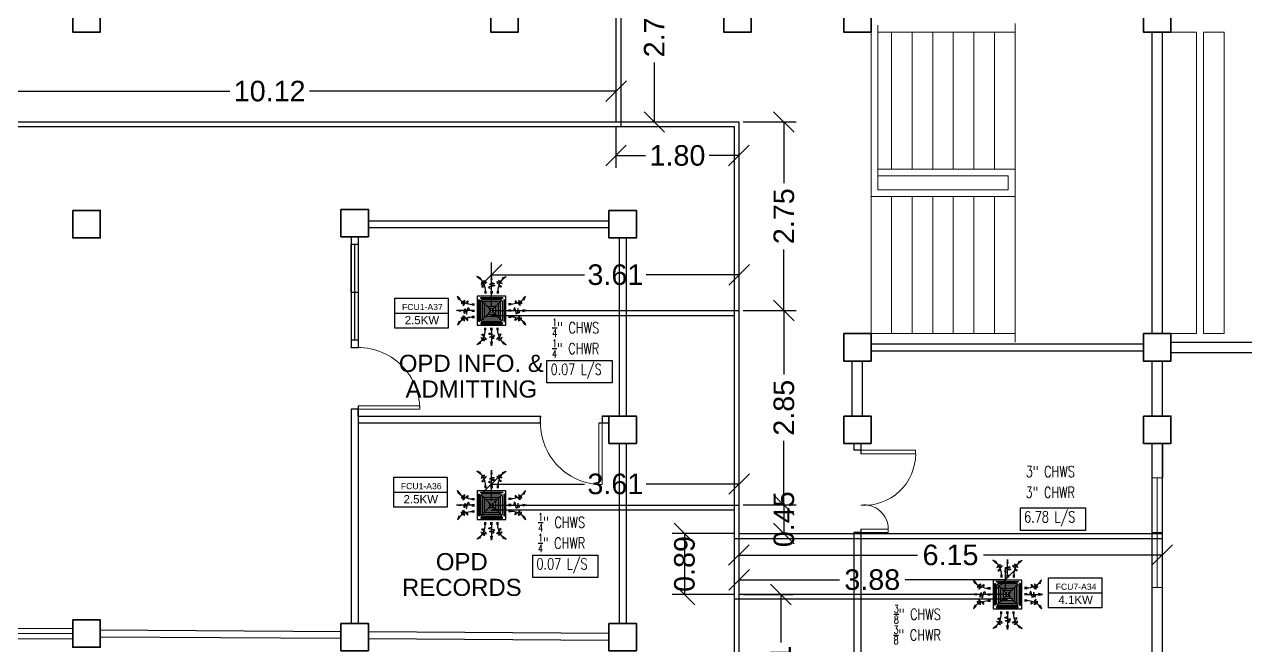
# Model space of a CAD drawing. Header units: millimetres. Extents: x 5 to 598, y 3 to 339.
# Drawn here: x 166.78 to 184.6, y 183.11 to 192.17 of the extents above; entities that cross this region are included whole.
import ezdxf

# ---------------------------------------------------------------- set-up
doc = ezdxf.new("R2010")
doc.units = ezdxf.units.MM
doc.header["$MEASUREMENT"] = 0
for name, color, linetype in [('AIR', 7, 'Continuous'), ('fcu line', 7, 'Continuous'), ('fcu return', 7, 'Continuous'), ('label', 7, 'Continuous'), ('Legends', 7, 'Continuous'), ('pipe dimension', 7, 'Continuous'), ('pipe label', 7, 'Continuous')]:
    doc.layers.add(name, color=color, linetype=linetype)
doc.styles.add('Arch-Dim', font='simplex.shx', dxfattribs={"width": 0.75})
doc.styles.get("Standard").update_dxf_attribs({"font": 'arial.ttf'})
doc.styles.add('SWISSLT175', font='swissl.ttf', dxfattribs={"height": 0.175})
doc.dimstyles.new('Copy of dimension', dxfattribs={"dimtxt": 0.3, "dimasz": 0.3, "dimexe": 0.18, "dimexo": 0.0625, "dimgap": 0.09, "dimtad": 0, "dimzin": 0, "dimdsep": 46, "dimtxsty": 'Standard', "dimblk": 'OBLIQUE', "dimcen": 0.09, "dimclrd": 256, "dimclre": 256, "dimclrt": 256, "dimadec": 0, "dimazin": 0, "dimtfac": 1, "dimtofl": 0, "dimtmove": 0, "dimatfit": 3, "dimldrblk": 'OBLIQUE', "dimfxl": 1, "dimtolj": 1, "dimtzin": 0, "dimarcsym": 0})

# ---------------------------------------------------------------- blocks, each defined once
blk = doc.blocks.new('FCU-13000P (CASSETTE SPLIT)')
at = {"layer": 'AIR', "ltscale": 3}
for p, q in [((0, 0.523), (0, 1)), ((-0.193, 0.558), (-0.193, 0.487)), ((-0.162, 0.558), (-0.162, 0.487)), ((-0.016, 0.558), (-0.016, 0.487)), ((0.016, 0.558), (0.016, 0.487)), ((0.162, 0.558), (0.162, 0.487)), ((0.193, 0.558), (0.193, 0.487)), ((-0.523, 0), (-1, 0)), ((-0.558, 0.193), (-0.487, 0.193)), ((-0.558, 0.162), (-0.487, 0.162)), ((-0.558, 0.016), (-0.487, 0.016)), ((0.558, 0.193), (0.487, 0.193)), ((0.558, 0.162), (0.487, 0.162)), ((0.558, 0.016), (0.487, 0.016)), ((0.523, 0), (1, 0)), ((-0.558, -0.016), (-0.487, -0.016)), ((-0.558, -0.162), (-0.487, -0.162)), ((-0.558, -0.193), (-0.487, -0.193)), ((0.558, -0.016), (0.487, -0.016)), ((0.558, -0.162), (0.487, -0.162)), ((0.558, -0.193), (0.487, -0.193)), ((-0.193, -0.558), (-0.193, -0.487)), ((-0.162, -0.558), (-0.162, -0.487)), ((-0.016, -0.558), (-0.016, -0.487)), ((0, -0.523), (0, -1)), ((0.016, -0.558), (0.016, -0.487)), ((0.162, -0.558), (0.162, -0.487)), ((0.193, -0.558), (0.193, -0.487))]:
    blk.add_line(p, q, dxfattribs=at)
at = {"layer": 'AIR'}
for p, q in [((0.295, -0.295), (-0.295, 0.295)), ((0.295, 0.295), (-0.295, -0.295))]:
    blk.add_line(p, q, dxfattribs=at)
at = {"layer": 'AIR', "ltscale": 3}
for points in [[(-0.335, 0.895), (-0.311, 0.932), (-0.416, 0.973)], [(-0.022, 0.89), (0.022, 0.89), (0, 1)], [(0.335, 0.895), (0.311, 0.932), (0.416, 0.973)], [(-0.895, 0.335), (-0.932, 0.311), (-0.973, 0.416)], [(0.895, 0.335), (0.932, 0.311), (0.973, 0.416)], [(-0.89, 0.022), (-0.89, -0.022), (-1, 0)], [(0.89, 0.022), (0.89, -0.022), (1, 0)], [(-0.895, -0.335), (-0.932, -0.311), (-0.973, -0.416)], [(0.895, -0.335), (0.932, -0.311), (0.973, -0.416)], [(-0.335, -0.895), (-0.311, -0.932), (-0.416, -0.973)], [(-0.022, -0.89), (0.022, -0.89), (0, -1)], [(0.335, -0.895), (0.311, -0.932), (0.416, -0.973)]]:
    blk.add_lwpolyline(points, close=True, dxfattribs=at)
at = {"layer": 'AIR'}
for points in [[(-0.323, 0.914, -0.171809), (-0.178, 0.558), (-0.178, 0.522)], [(0.323, 0.914, 0.171809), (0.178, 0.558), (0.178, 0.522)], [(-0.914, 0.323, 0.171809), (-0.558, 0.178), (-0.522, 0.178)], [(0.914, 0.323, -0.171809), (0.558, 0.178), (0.522, 0.178)], [(-0.914, -0.323, -0.171809), (-0.558, -0.178), (-0.522, -0.178)], [(0.914, -0.323, 0.171809), (0.558, -0.178), (0.522, -0.178)], [(-0.323, -0.914, 0.171809), (-0.178, -0.558), (-0.178, -0.522)], [(0.323, -0.914, -0.171809), (0.178, -0.558), (0.178, -0.522)]]:
    blk.add_lwpolyline(points, format="xyb", dxfattribs=at)
for points in [[(-0.41, -0.41), (0.41, -0.41), (0.41, 0.41), (-0.41, 0.41)], [(-0.31, 0.372), (0.31, 0.372), (0.31, 0.348), (-0.31, 0.348)], [(-0.373, 0.31), (-0.348, 0.31), (-0.348, -0.31), (-0.373, -0.31)], [(-0.26, -0.26), (0.26, -0.26), (0.26, 0.26), (-0.26, 0.26)], [(-0.21, -0.21), (0.21, -0.21), (0.21, 0.21), (-0.21, 0.21)], [(-0.16, -0.16), (0.16, -0.16), (0.16, 0.16), (-0.16, 0.16)], [(-0.11, -0.11), (0.11, -0.11), (0.11, 0.11), (-0.11, 0.11)], [(-0.06, -0.06), (0.06, -0.06), (0.06, 0.06), (-0.06, 0.06)], [(0.372, 0.31), (0.348, 0.31), (0.348, -0.31), (0.372, -0.31)], [(-0.31, -0.373), (0.31, -0.373), (0.31, -0.348), (-0.31, -0.348)]]:
    blk.add_lwpolyline(points, close=True, dxfattribs=at)
blk.add_lwpolyline([(-0.26, -0.31), (0.26, -0.31, 0.414214), (0.31, -0.26), (0.31, 0.26, 0.414214), (0.26, 0.31), (-0.26, 0.31, 0.414214), (-0.31, 0.26), (-0.31, -0.26, 0.414214)], format="xyb", close=True, dxfattribs=at)
at = {"layer": 'AIR', "ltscale": 3}
for points in [[(-0.268, 0.84), (-0.231, 0.852), (-0.134, 0.882), (-0.422, 0.704), (0.005, 0.903), (-0.358, 0.645), (-0.239, 0.678), (-0.199, 0.69)], [(0.268, 0.84), (0.231, 0.852), (0.134, 0.882), (0.422, 0.704), (-0.005, 0.903), (0.358, 0.645), (0.239, 0.678), (0.199, 0.69)], [(-0.84, 0.268), (-0.852, 0.231), (-0.882, 0.134), (-0.704, 0.422), (-0.903, -0.005), (-0.645, 0.358), (-0.678, 0.239), (-0.69, 0.199)], [(0.84, 0.268), (0.852, 0.231), (0.882, 0.134), (0.704, 0.422), (0.903, -0.005), (0.645, 0.358), (0.678, 0.239), (0.69, 0.199)], [(-0.84, -0.268), (-0.852, -0.231), (-0.882, -0.134), (-0.704, -0.422), (-0.903, 0.005), (-0.645, -0.358), (-0.678, -0.239), (-0.69, -0.199)], [(0.84, -0.268), (0.852, -0.231), (0.882, -0.134), (0.704, -0.422), (0.903, 0.005), (0.645, -0.358), (0.678, -0.239), (0.69, -0.199)], [(-0.268, -0.84), (-0.231, -0.852), (-0.134, -0.882), (-0.422, -0.704), (0.005, -0.903), (-0.358, -0.645), (-0.239, -0.678), (-0.199, -0.69)], [(0.268, -0.84), (0.231, -0.852), (0.134, -0.882), (0.422, -0.704), (-0.005, -0.903), (0.358, -0.645), (0.239, -0.678), (0.199, -0.69)]]:
    blk.add_open_spline(points, degree=3, knots=[0.0032834, 0.0032834, 0.0032834, 0.0032834, 0.0712567, 0.1924075, 0.3347111, 0.5062145, 0.5813292, 0.5813292, 0.5813292, 0.5813292], dxfattribs=at)
for points in [[(0, 0.8), (0.077, 0.776), (-0.058, 0.755), (0.098, 0.718), (-0.087, 0.663), (0, 0.631)], [(-0.8, 0), (-0.776, -0.077), (-0.755, 0.058), (-0.718, -0.098), (-0.663, 0.087), (-0.631, 0)], [(0.8, 0), (0.776, -0.077), (0.755, 0.058), (0.718, -0.098), (0.663, 0.087), (0.631, 0)], [(0, -0.8), (0.077, -0.776), (-0.058, -0.755), (0.098, -0.718), (-0.087, -0.663), (0, -0.631)]]:
    blk.add_spline(points, degree=3, dxfattribs=at)
for points in [[(-0.416, 0.973), (-0.335, 0.895), (-0.311, 0.932)], [(0, 1), (-0.022, 0.89), (0.022, 0.89)], [(0.416, 0.973), (0.335, 0.895), (0.311, 0.932)], [(-0.973, 0.416), (-0.895, 0.335), (-0.932, 0.311)], [(0.973, 0.416), (0.895, 0.335), (0.932, 0.311)], [(-1, 0), (-0.89, 0.022), (-0.89, -0.022)], [(1, 0), (0.89, 0.022), (0.89, -0.022)], [(-0.973, -0.416), (-0.895, -0.335), (-0.932, -0.311)], [(0.973, -0.416), (0.895, -0.335), (0.932, -0.311)], [(-0.416, -0.973), (-0.335, -0.895), (-0.311, -0.932)], [(0, -1), (-0.022, -0.89), (0.022, -0.89)], [(0.416, -0.973), (0.335, -0.895), (0.311, -0.932)]]:
    blk.add_solid(points, dxfattribs=at)
blk = doc.blocks.new('_Oblique')
at = {"color": 0, "linetype": 'ByBlock', "lineweight": -2}
blk.add_line((-0.5, -0.5), (0.5, 0.5), dxfattribs=at)
blk = doc.blocks.new('*D9')
at = {"layer": 'Defpoints', "color": 0, "linetype": 'Continuous', "transparency": 16777216}
for p in [(177.208, 190.748), (177.208, 187.998), (177.865, 187.998)]:
    blk.add_point(p, dxfattribs=at)
at = {"layer": 'pipe dimension', "lineweight": -2, "transparency": 16777216}
for p, q in [((177.271, 190.748), (178.045, 190.748)), ((177.865, 190.748), (177.865, 189.856)), ((177.865, 187.998), (177.865, 188.889)), ((177.271, 187.998), (178.045, 187.998))]:
    blk.add_line(p, q, dxfattribs=at)
at = {"layer": 'pipe dimension', "linetype": 'Continuous', "lineweight": -2, "transparency": 16777216, "xscale": 0.3, "yscale": 0.3, "zscale": 0.3}
for p, rotation in [((177.865, 190.748), 90), ((177.865, 187.998), 270)]:
    blk.add_blockref('_Oblique', p, dxfattribs=dict(at, rotation=rotation))
at = {"layer": 'pipe dimension', "linetype": 'Continuous', "lineweight": 25, "transparency": 16777216, "insert": (177.865, 189.373), "char_height": 0.3, "attachment_point": 5, "rotation": 90}
blk.add_mtext('\\A1;2.75', dxfattribs=at)
blk = doc.blocks.new('*D22')
at = {"layer": 'Defpoints', "color": 0, "linetype": 'Continuous', "transparency": 16777216}
for p in [(175.414, 193.451), (175.414, 190.748), (175.974, 190.748)]:
    blk.add_point(p, dxfattribs=at)
at = {"layer": 'pipe dimension', "lineweight": -2, "transparency": 16777216}
for p, q in [((175.476, 193.451), (176.154, 193.451)), ((175.974, 193.451), (175.974, 192.581)), ((175.974, 190.748), (175.974, 191.617)), ((175.476, 190.748), (176.154, 190.748))]:
    blk.add_line(p, q, dxfattribs=at)
at = {"layer": 'pipe dimension', "linetype": 'Continuous', "lineweight": -2, "transparency": 16777216, "xscale": 0.3, "yscale": 0.3, "zscale": 0.3}
for p, rotation in [((175.974, 193.451), 90), ((175.974, 190.748), 270)]:
    blk.add_blockref('_Oblique', p, dxfattribs=dict(at, rotation=rotation))
at = {"layer": 'pipe dimension', "linetype": 'Continuous', "lineweight": 25, "transparency": 16777216, "insert": (175.974, 192.099), "char_height": 0.3, "attachment_point": 5, "rotation": 90}
blk.add_mtext('\\A1;2.70', dxfattribs=at)
blk = doc.blocks.new('*D23')
at = {"layer": 'Defpoints', "color": 0, "linetype": 'Continuous', "transparency": 16777216}
for p in [(175.414, 190.748), (177.208, 190.748), (177.208, 190.258)]:
    blk.add_point(p, dxfattribs=at)
at = {"layer": 'pipe dimension', "lineweight": -2, "transparency": 16777216}
for p, q in [((175.414, 190.685), (175.414, 190.078)), ((177.208, 190.685), (177.208, 190.078)), ((175.414, 190.258), (175.846, 190.258)), ((177.208, 190.258), (176.776, 190.258))]:
    blk.add_line(p, q, dxfattribs=at)
at = {"layer": 'pipe dimension', "linetype": 'Continuous', "lineweight": -2, "transparency": 16777216, "xscale": 0.3, "yscale": 0.3, "zscale": 0.3, "rotation": 180}
blk.add_blockref('_Oblique', (175.414, 190.258), dxfattribs=at)
at = {"layer": 'pipe dimension', "linetype": 'Continuous', "lineweight": -2, "transparency": 16777216, "xscale": 0.3, "yscale": 0.3, "zscale": 0.3}
blk.add_blockref('_Oblique', (177.208, 190.258), dxfattribs=at)
at = {"layer": 'pipe dimension', "linetype": 'Continuous', "lineweight": 25, "transparency": 16777216, "insert": (176.311, 190.258), "char_height": 0.3, "attachment_point": 5}
blk.add_mtext('\\A1;1.80', dxfattribs=at)
blk = doc.blocks.new('*D24')
at = {"layer": 'Defpoints', "color": 0, "linetype": 'Continuous', "transparency": 16777216}
for p in [(177.208, 187.998), (177.208, 185.159), (177.865, 185.159)]:
    blk.add_point(p, dxfattribs=at)
at = {"layer": 'pipe dimension', "lineweight": -2, "transparency": 16777216}
for p, q in [((177.271, 187.998), (178.045, 187.998)), ((177.865, 187.998), (177.865, 187.062)), ((177.865, 185.159), (177.865, 186.095)), ((177.271, 185.159), (178.045, 185.159))]:
    blk.add_line(p, q, dxfattribs=at)
at = {"layer": 'pipe dimension', "linetype": 'Continuous', "lineweight": -2, "transparency": 16777216, "xscale": 0.3, "yscale": 0.3, "zscale": 0.3}
for p, rotation in [((177.865, 187.998), 90), ((177.865, 185.159), 270)]:
    blk.add_blockref('_Oblique', p, dxfattribs=dict(at, rotation=rotation))
at = {"layer": 'pipe dimension', "linetype": 'Continuous', "lineweight": 25, "transparency": 16777216, "insert": (177.865, 186.578), "char_height": 0.3, "attachment_point": 5, "rotation": 90}
blk.add_mtext('\\A1;2.85', dxfattribs=at)
blk = doc.blocks.new('*D25')
at = {"layer": 'Defpoints', "color": 0, "linetype": 'Continuous', "transparency": 16777216}
for p in [(177.208, 185.159), (177.208, 184.744), (177.865, 184.744)]:
    blk.add_point(p, dxfattribs=at)
at = {"layer": 'pipe dimension', "lineweight": -2, "transparency": 16777216}
for p, q in [((177.271, 185.159), (178.045, 185.159)), ((177.865, 185.159), (177.865, 184.744)), ((177.271, 184.744), (178.045, 184.744))]:
    blk.add_line(p, q, dxfattribs=at)
at = {"layer": 'pipe dimension', "linetype": 'Continuous', "lineweight": -2, "transparency": 16777216, "xscale": 0.3, "yscale": 0.3, "zscale": 0.3}
for p, rotation in [((177.865, 185.159), 90), ((177.865, 184.744), 270)]:
    blk.add_blockref('_Oblique', p, dxfattribs=dict(at, rotation=rotation))
at = {"layer": 'pipe dimension', "linetype": 'Continuous', "lineweight": 25, "transparency": 16777216, "insert": (177.865, 184.951), "char_height": 0.3, "attachment_point": 5, "rotation": 90}
blk.add_mtext('\\A1;0.45', dxfattribs=at)
blk = doc.blocks.new('*D26')
at = {"layer": 'Defpoints', "color": 0, "linetype": 'Continuous', "transparency": 16777216}
for p in [(177.208, 184.744), (183.383, 184.744), (183.383, 184.429)]:
    blk.add_point(p, dxfattribs=at)
at = {"layer": 'pipe dimension', "lineweight": -2, "transparency": 16777216}
for p, q in [((177.208, 184.681), (177.208, 184.249)), ((183.383, 184.681), (183.383, 184.249)), ((177.208, 184.429), (179.814, 184.429)), ((183.383, 184.429), (180.777, 184.429))]:
    blk.add_line(p, q, dxfattribs=at)
at = {"layer": 'pipe dimension', "linetype": 'Continuous', "lineweight": -2, "transparency": 16777216, "xscale": 0.3, "yscale": 0.3, "zscale": 0.3, "rotation": 180}
blk.add_blockref('_Oblique', (177.208, 184.429), dxfattribs=at)
at = {"layer": 'pipe dimension', "linetype": 'Continuous', "lineweight": -2, "transparency": 16777216, "xscale": 0.3, "yscale": 0.3, "zscale": 0.3}
blk.add_blockref('_Oblique', (183.383, 184.429), dxfattribs=at)
at = {"layer": 'pipe dimension', "linetype": 'Continuous', "lineweight": 25, "transparency": 16777216, "insert": (180.296, 184.429), "char_height": 0.3, "attachment_point": 5}
blk.add_mtext('\\A1;6.15', dxfattribs=at)
blk = doc.blocks.new('*D177')
at = {"layer": 'Defpoints', "color": 0, "transparency": 16777216}
for p in [(177.212, 184.742), (176.414, 183.854), (177.212, 183.854)]:
    blk.add_point(p, dxfattribs=at)
at = {"layer": 'Legends', "lineweight": -2, "transparency": 16777216}
for p, q in [((177.15, 184.742), (176.234, 184.742)), ((176.414, 184.742), (176.414, 183.854)), ((177.15, 183.854), (176.234, 183.854))]:
    blk.add_line(p, q, dxfattribs=at)
at = {"layer": 'Legends', "lineweight": -2, "transparency": 16777216, "xscale": 0.3, "yscale": 0.3, "zscale": 0.3}
for p, rotation in [((176.414, 184.742), 90), ((176.414, 183.854), 270)]:
    blk.add_blockref('_Oblique', p, dxfattribs=dict(at, rotation=rotation))
at = {"layer": 'Legends', "transparency": 16777216, "insert": (176.414, 184.298), "char_height": 0.3, "attachment_point": 5, "rotation": 90}
blk.add_mtext('\\A1;0.89', dxfattribs=at)
blk = doc.blocks.new('*D178')
at = {"layer": 'Defpoints', "color": 0, "transparency": 16777216}
for p in [(181.096, 184.068), (177.212, 183.854), (181.096, 183.854)]:
    blk.add_point(p, dxfattribs=at)
at = {"layer": 'Legends', "lineweight": -2, "transparency": 16777216}
for p, q in [((177.212, 183.917), (177.212, 184.248)), ((181.096, 183.917), (181.096, 184.248)), ((177.212, 184.068), (178.675, 184.068)), ((181.096, 184.068), (179.634, 184.068))]:
    blk.add_line(p, q, dxfattribs=at)
at = {"layer": 'Legends', "lineweight": -2, "transparency": 16777216, "xscale": 0.3, "yscale": 0.3, "zscale": 0.3, "rotation": 180}
blk.add_blockref('_Oblique', (177.212, 184.068), dxfattribs=at)
at = {"layer": 'Legends', "lineweight": -2, "transparency": 16777216, "xscale": 0.3, "yscale": 0.3, "zscale": 0.3}
blk.add_blockref('_Oblique', (181.096, 184.068), dxfattribs=at)
at = {"layer": 'Legends', "transparency": 16777216, "insert": (179.154, 184.068), "char_height": 0.3, "attachment_point": 5}
blk.add_mtext('\\A1;3.88', dxfattribs=at)
blk = doc.blocks.new('*D179')
at = {"layer": 'Defpoints', "color": 0, "transparency": 16777216}
for p in [(177.212, 183.854), (177.212, 181.545), (177.82, 181.545)]:
    blk.add_point(p, dxfattribs=at)
at = {"layer": 'Legends', "lineweight": -2, "transparency": 16777216}
for p, q in [((177.275, 183.854), (178, 183.854)), ((177.82, 183.854), (177.82, 183.153)), ((177.82, 181.545), (177.82, 182.247)), ((177.275, 181.545), (178, 181.545))]:
    blk.add_line(p, q, dxfattribs=at)
at = {"layer": 'Legends', "lineweight": -2, "transparency": 16777216, "xscale": 0.3, "yscale": 0.3, "zscale": 0.3}
for p, rotation in [((177.82, 183.854), 90), ((177.82, 181.545), 270)]:
    blk.add_blockref('_Oblique', p, dxfattribs=dict(at, rotation=rotation))
at = {"layer": 'Legends', "transparency": 16777216, "insert": (177.82, 182.7), "char_height": 0.3, "attachment_point": 5, "rotation": 90}
blk.add_mtext('\\A1;2.31', dxfattribs=at)
blk = doc.blocks.new('*D181')
at = {"layer": 'Defpoints', "color": 0, "transparency": 16777216}
for p in [(177.212, 185.465), (173.598, 185.157), (177.212, 185.157)]:
    blk.add_point(p, dxfattribs=at)
at = {"layer": 'Legends', "lineweight": -2, "transparency": 16777216}
for p, q in [((173.598, 185.219), (173.598, 185.645)), ((177.212, 185.219), (177.212, 185.645)), ((173.598, 185.465), (174.955, 185.465)), ((177.212, 185.465), (175.856, 185.465))]:
    blk.add_line(p, q, dxfattribs=at)
at = {"layer": 'Legends', "lineweight": -2, "transparency": 16777216, "xscale": 0.3, "yscale": 0.3, "zscale": 0.3, "rotation": 180}
blk.add_blockref('_Oblique', (173.598, 185.465), dxfattribs=at)
at = {"layer": 'Legends', "lineweight": -2, "transparency": 16777216, "xscale": 0.3, "yscale": 0.3, "zscale": 0.3}
blk.add_blockref('_Oblique', (177.212, 185.465), dxfattribs=at)
at = {"layer": 'Legends', "transparency": 16777216, "insert": (175.405, 185.465), "char_height": 0.3, "attachment_point": 5}
blk.add_mtext('\\A1;3.61', dxfattribs=at)
blk = doc.blocks.new('*D182')
at = {"layer": 'Defpoints', "color": 0, "transparency": 16777216}
for p in [(173.598, 188.518), (173.598, 187.995), (177.212, 187.995)]:
    blk.add_point(p, dxfattribs=at)
at = {"layer": 'Legends', "lineweight": -2, "transparency": 16777216}
for p, q in [((173.598, 188.058), (173.598, 188.698)), ((177.212, 188.058), (177.212, 188.698)), ((173.598, 188.518), (174.955, 188.518)), ((177.212, 188.518), (175.856, 188.518))]:
    blk.add_line(p, q, dxfattribs=at)
at = {"layer": 'Legends', "lineweight": -2, "transparency": 16777216, "xscale": 0.3, "yscale": 0.3, "zscale": 0.3, "rotation": 180}
blk.add_blockref('_Oblique', (173.598, 188.518), dxfattribs=at)
at = {"layer": 'Legends', "lineweight": -2, "transparency": 16777216, "xscale": 0.3, "yscale": 0.3, "zscale": 0.3}
blk.add_blockref('_Oblique', (177.212, 188.518), dxfattribs=at)
at = {"layer": 'Legends', "transparency": 16777216, "insert": (175.405, 188.518), "char_height": 0.3, "attachment_point": 5}
blk.add_mtext('\\A1;3.61', dxfattribs=at)
blk = doc.blocks.new('*D183')
at = {"layer": 'Defpoints', "color": 0, "transparency": 16777216}
for p in [(165.301, 191.197), (165.301, 190.745), (175.418, 190.745)]:
    blk.add_point(p, dxfattribs=at)
at = {"layer": 'Legends', "lineweight": -2, "transparency": 16777216}
for p, q in [((165.301, 190.808), (165.301, 191.377)), ((175.418, 190.808), (175.418, 191.377)), ((165.301, 191.197), (169.779, 191.197)), ((175.418, 191.197), (170.94, 191.197))]:
    blk.add_line(p, q, dxfattribs=at)
at = {"layer": 'Legends', "lineweight": -2, "transparency": 16777216, "xscale": 0.3, "yscale": 0.3, "zscale": 0.3, "rotation": 180}
blk.add_blockref('_Oblique', (165.301, 191.197), dxfattribs=at)
at = {"layer": 'Legends', "lineweight": -2, "transparency": 16777216, "xscale": 0.3, "yscale": 0.3, "zscale": 0.3}
blk.add_blockref('_Oblique', (175.418, 191.197), dxfattribs=at)
at = {"layer": 'Legends', "transparency": 16777216, "insert": (170.36, 191.197), "char_height": 0.3, "attachment_point": 5}
blk.add_mtext('\\A1;10.12', dxfattribs=at)

msp = doc.modelspace()

# ---------------------------------------------------------------- linework, layer by layer
at = {"color": 8, "lineweight": 9}
for p, q in [((179.237, 192.06), (179.237, 192.16)), ((181.237, 192.185), (181.237, 192.06)), ((179.137, 189.66), (179.137, 192.06)), ((179.237, 189.76), (179.237, 192.06)), ((181.237, 192.06), (179.237, 192.06)), ((179.437, 192.06), (179.437, 190.06)), ((179.737, 192.06), (179.737, 190.06)), ((180.037, 192.06), (180.037, 190.06)), ((180.337, 192.06), (180.337, 190.06)), ((180.637, 192.06), (180.637, 190.06)), ((180.937, 192.06), (180.937, 190.06)), ((181.237, 192.06), (181.237, 190.06)), ((183.887, 192.06), (183.512, 192.06)), ((183.887, 187.66), (183.887, 192.06)), ((183.987, 187.66), (183.987, 192.06)), ((183.987, 192.06), (184.287, 192.06)), ((184.287, 192.06), (184.287, 187.66)), ((180.937, 190.06), (179.237, 190.06)), ((180.937, 190.06), (181.237, 190.06)), ((181.237, 189.96), (181.237, 190.06)), ((180.937, 189.96), (179.237, 189.96)), ((180.937, 189.96), (181.137, 189.96)), ((181.137, 189.76), (181.137, 189.96)), ((181.237, 189.76), (181.237, 189.96)), ((180.937, 189.66), (179.137, 189.66)), ((179.137, 189.66), (179.137, 187.66)), ((180.937, 189.76), (179.237, 189.76)), ((179.437, 189.66), (179.437, 187.66)), ((179.737, 189.66), (179.737, 187.66)), ((180.037, 189.66), (180.037, 187.66)), ((180.337, 189.66), (180.337, 187.66)), ((180.637, 189.66), (180.637, 187.66)), ((180.937, 189.76), (181.137, 189.76)), ((180.937, 189.66), (180.937, 187.66)), ((180.937, 189.66), (181.237, 189.66)), ((181.237, 189.66), (181.237, 189.76)), ((181.237, 189.66), (181.237, 187.66)), ((181.237, 187.66), (179.137, 187.66)), ((181.237, 187.535), (181.237, 187.66)), ((183.387, 187.66), (183.887, 187.66)), ((184.287, 187.66), (183.987, 187.66)), ((183.387, 185.557), (183.237, 185.557)), ((183.237, 185.557), (183.237, 184.757)), ((183.312, 183.957), (183.312, 185.557)), ((183.237, 184.757), (183.387, 184.757)), ((183.387, 184.757), (183.387, 183.957)), ((183.387, 183.957), (183.237, 183.957)), ((164.137, 183.357), (167.487, 183.357)), ((164.137, 183.282), (167.487, 183.282)), ((164.137, 183.207), (167.487, 183.207))]:
    msp.add_line(p, q, dxfattribs=at)
at = {"color": 8, "lineweight": 25}
for p, q in [((183.237, 187.66), (183.237, 192.06)), ((183.387, 187.66), (183.387, 192.06)), ((171.8, 189.307), (175.312, 189.307)), ((171.8, 189.207), (175.312, 189.207)), ((171.55, 189.073), (171.55, 187.452)), ((171.65, 189.073), (171.65, 187.457)), ((171.65, 189.073), (171.65, 187.457)), ((175.462, 189.057), (175.462, 186.457)), ((175.562, 189.057), (175.562, 186.457)), ((179.137, 187.51), (183.112, 187.51)), ((183.512, 187.535), (185.312, 187.535)), ((171.55, 187.457), (171.65, 187.457)), ((179.137, 187.41), (183.112, 187.41)), ((183.512, 187.385), (185.362, 187.385)), ((178.862, 186.457), (178.862, 187.26)), ((179.012, 186.457), (179.012, 187.26)), ((183.237, 186.457), (183.237, 187.26)), ((183.387, 186.457), (183.387, 187.26)), ((171.65, 186.607), (171.65, 183.432)), ((171.55, 186.557), (171.55, 183.432)), ((171.65, 186.557), (171.55, 186.557)), ((171.65, 186.457), (174.318, 186.457)), ((174.312, 186.357), (174.312, 186.457)), ((175.212, 186.457), (175.462, 186.457)), ((175.312, 186.457), (175.212, 186.457)), ((175.212, 186.457), (175.212, 186.357)), ((171.65, 186.357), (174.312, 186.357)), ((175.162, 186.357), (175.312, 186.357)), ((175.462, 186.057), (175.462, 183.432)), ((175.562, 186.057), (175.562, 183.432)), ((178.887, 186.057), (178.887, 185.957)), ((178.987, 186.057), (178.987, 185.907)), ((178.987, 186.057), (178.987, 185.957)), ((183.237, 180.457), (183.237, 186.057)), ((183.387, 180.457), (183.387, 186.057)), ((183.387, 186.057), (183.387, 185.557)), ((178.987, 185.957), (178.887, 185.957)), ((178.987, 184.807), (178.987, 180.457)), ((178.887, 184.757), (178.887, 180.457)), ((178.987, 184.757), (178.887, 184.757)), ((171.4, 183.209), (167.887, 183.232)), ((171.4, 183.309), (167.888, 183.332)), ((175.313, 183.282), (171.8, 183.306)), ((175.312, 183.182), (171.8, 183.206))]:
    msp.add_line(p, q, dxfattribs=at)
at = {"color": 8, "lineweight": -2}
for p, q in [((171.55, 188.265), (171.55, 188.965)), ((171.55, 188.965), (171.65, 188.965)), ((171.6, 188.965), (171.6, 187.565)), ((171.65, 188.965), (171.65, 187.565)), ((171.55, 188.265), (171.65, 188.265)), ((171.65, 187.565), (171.55, 187.565)), ((171.55, 187.452), (171.55, 187.457)), ((171.65, 186.457), (171.65, 186.557))]:
    msp.add_line(p, q, dxfattribs=at)
at = {"color": 8, "lineweight": 13}
for p, q in [((171.65, 186.607), (171.65, 186.557)), ((172.55, 186.607), (171.65, 186.607)), ((172.55, 186.557), (172.55, 186.607)), ((171.65, 186.557), (172.55, 186.557)), ((175.212, 186.357), (175.162, 186.357)), ((175.162, 185.457), (175.162, 186.357)), ((175.212, 186.357), (175.212, 185.457)), ((175.212, 185.457), (175.162, 185.457))]:
    msp.add_line(p, q, dxfattribs=at)
at = {"color": 8, "lineweight": 35}
for points in [[(167.487, 192.46), (167.887, 192.46), (167.887, 192.06), (167.487, 192.06)], [(173.587, 192.46), (173.987, 192.46), (173.987, 192.06), (173.587, 192.06)], [(176.987, 192.46), (177.387, 192.46), (177.387, 192.06), (176.987, 192.06)], [(178.737, 192.46), (179.137, 192.46), (179.137, 192.06), (178.737, 192.06)], [(183.112, 192.46), (183.512, 192.46), (183.512, 192.06), (183.112, 192.06)], [(167.487, 189.457), (167.887, 189.457), (167.887, 189.057), (167.487, 189.057)], [(171.4, 189.473), (171.8, 189.473), (171.8, 189.073), (171.4, 189.073)], [(175.312, 189.457), (175.712, 189.457), (175.712, 189.057), (175.312, 189.057)], [(178.737, 187.66), (179.137, 187.66), (179.137, 187.26), (178.737, 187.26)], [(183.112, 187.66), (183.512, 187.66), (183.512, 187.26), (183.112, 187.26)], [(175.312, 186.457), (175.712, 186.457), (175.712, 186.057), (175.312, 186.057)], [(178.737, 186.457), (179.137, 186.457), (179.137, 186.057), (178.737, 186.057)], [(183.112, 186.457), (183.512, 186.457), (183.512, 186.057), (183.112, 186.057)], [(167.487, 183.482), (167.887, 183.482), (167.887, 183.082), (167.487, 183.082)], [(171.4, 183.432), (171.8, 183.432), (171.8, 183.032), (171.4, 183.032)], [(175.312, 183.432), (175.712, 183.432), (175.712, 183.032), (175.312, 183.032)]]:
    msp.add_lwpolyline(points, close=True, dxfattribs=at)
at = {"color": 8, "lineweight": 9}
for points in [[(171.55, 188.965), (171.65, 188.965), (171.65, 187.565), (171.55, 187.565)], [(183.237, 185.557), (183.387, 185.557), (183.387, 183.957), (183.237, 183.957)]]:
    msp.add_lwpolyline(points, close=True, dxfattribs=at)
at = {"color": 8, "lineweight": 13, "ltscale": 0.03}
for points in [[(178.987, 185.907), (178.987, 185.957), (179.787, 185.957), (179.787, 185.907)], [(178.987, 184.757), (178.987, 184.807), (179.387, 184.807), (179.387, 184.757)]]:
    msp.add_lwpolyline(points, close=True, dxfattribs=at)
at = {"color": 8, "lineweight": 13}
for centre, start, end in [((171.65, 186.557), 0, 96.3794), ((175.212, 186.357), 173.6206, 270)]:
    msp.add_arc(centre, 0.9, start, end, dxfattribs=at)
at = {"color": 8, "lineweight": 13, "ltscale": 0.03}
for centre, radius, start, end in [((179.036, 185.907), 0.752, 266.3048, 0), ((179.034, 184.807), 0.353, 0, 97.6281)]:
    msp.add_arc(centre, radius, start, end, dxfattribs=at)
at = {"layer": 'fcu line', "linetype": 'Continuous'}
for p, q in [((175.418, 190.745), (175.418, 218.25)), ((177.212, 190.745), (149.752, 190.745)), ((177.212, 181.545), (177.212, 190.745)), ((173.598, 187.995), (177.212, 187.995)), ((173.598, 185.157), (177.212, 185.157)), ((177.212, 184.742), (183.387, 184.742)), ((181.127, 183.854), (177.212, 183.854))]:
    msp.add_line(p, q, dxfattribs=at)
at = {"layer": 'fcu return', "linetype": 'Continuous'}
for p, q in [((175.488, 190.675), (175.488, 218.18)), ((177.142, 190.675), (149.752, 190.675)), ((177.142, 181.615), (177.142, 190.675)), ((173.598, 187.925), (177.142, 187.925)), ((173.598, 185.087), (177.142, 185.087)), ((177.142, 184.672), (183.387, 184.672)), ((181.127, 183.784), (177.142, 183.784))]:
    msp.add_line(p, q, dxfattribs=at)
at = {"layer": 'Legends', "linetype": 'Continuous', "lineweight": 25}
for p, q in [((172.187, 187.958), (172.966, 187.958)), ((172.17, 185.344), (172.949, 185.344)), ((181.726, 183.876), (182.505, 183.876))]:
    msp.add_line(p, q, dxfattribs=at)
at = {"layer": 'Legends'}
for points in [[(172.187, 188.176), (172.966, 188.176), (172.966, 187.739), (172.187, 187.739)], [(172.17, 185.563), (172.949, 185.563), (172.949, 185.126), (172.17, 185.126)], [(181.726, 184.094), (182.505, 184.094), (182.505, 183.657), (181.726, 183.657)]]:
    msp.add_lwpolyline(points, close=True, dxfattribs=at)
at = {"layer": 'pipe label', "color": 2, "linetype": 'Continuous', "lineweight": 25}
for points in [[(174.405, 187.269), (175.357, 187.269), (175.357, 186.941), (174.405, 186.941)], [(181.316, 185.116), (182.268, 185.116), (182.268, 184.788), (181.316, 184.788)], [(174.2, 184.429), (175.151, 184.429), (175.151, 184.102), (174.2, 184.102)]]:
    msp.add_lwpolyline(points, close=True, dxfattribs=at)

# ---------------------------------------------------------------- block references
at = {"layer": 'AIR', "xscale": 0.5113536813550488, "yscale": 0.5113536813550488, "zscale": 0.5113536813550488}
for p in [(173.598, 187.995), (173.598, 185.157), (181.127, 183.854)]:
    msp.add_blockref('FCU-13000P (CASSETTE SPLIT)', p, dxfattribs=at)

# ---------------------------------------------------------------- texts
at = {"layer": 'label', "color": 8, "lineweight": -2, "ltscale": 0.4, "insert": (173.303, 187.037), "char_height": 0.25, "width": 2.09647, "attachment_point": 5, "line_spacing_factor": 0.9, "style": 'SWISSLT175'}
msp.add_mtext('OPD INFO. &\\PADMITTING', dxfattribs=at)
at = {"layer": 'label', "color": 8, "lineweight": -2, "ltscale": 0.4, "insert": (173.164, 184.143), "char_height": 0.25, "attachment_point": 5, "line_spacing_factor": 0.9, "style": 'SWISSLT175'}
msp.add_mtext('OPD\\PRECORDS', dxfattribs=at)
at = {"layer": 'Legends', "linetype": 'Continuous', "lineweight": 25, "attachment_point": 1}
for s, width, insert, char_height in [('FCU1-A37', 0.44811, (172.292, 188.093), 0.09), ('2.5KW', 0.23674, (172.331, 187.917), 0.12), ('FCU1-A36', 0.44811, (172.275, 185.479), 0.09), ('2.5KW', 0.23674, (172.314, 185.303), 0.12), ('FCU7-A34', 0.44811, (181.831, 184.011), 0.09), ('4.1KW', 0.23674, (181.87, 183.835), 0.12)]:
    msp.add_mtext_dynamic_manual_height_columns(s, width=width, gutter_width=1.011, heights=[0], dxfattribs=dict(at, insert=insert, char_height=char_height))
at = {"layer": 'pipe label', "color": 3, "linetype": 'Continuous', "lineweight": 25, "char_height": 0.16, "attachment_point": 1, "style": 'Arch-Dim'}
for s, insert in [('\\A1;{\\H0.7x;\\S1/4;}" CHWS', (174.484, 187.879)), ('\\A1;{\\H1x;3}" CHWS', (181.395, 185.727)), ('\\A1;{\\H0.7x;\\S1/4;}" CHWS', (174.279, 185.04)), ('\\A1;{\\H0.7x;\\S3/8;}" CHWS', (179.47, 183.699))]:
    msp.add_mtext_dynamic_manual_height_columns(s, width=0.88035, gutter_width=1.011, heights=[0], dxfattribs=dict(at, insert=insert))
at = {"layer": 'pipe label', "color": 240, "linetype": 'Continuous', "lineweight": 25, "char_height": 0.16, "attachment_point": 1, "style": 'Arch-Dim'}
for s, insert in [('\\A1;{\\H0.7x;\\S1/4;}" CHWR', (174.481, 187.576)), ('\\A1;{\\H1x;3}" CHWR', (181.392, 185.424)), ('\\A1;{\\H0.7x;\\S1/4;}" CHWR', (174.276, 184.737)), ('\\A1;{\\H0.7x;\\S3/8;}" CHWR', (179.466, 183.396))]:
    msp.add_mtext_dynamic_manual_height_columns(s, width=0.88035, gutter_width=1.011, heights=[0], dxfattribs=dict(at, insert=insert))
at = {"layer": 'pipe label', "color": 2, "linetype": 'Continuous', "lineweight": 25, "char_height": 0.16, "attachment_point": 1, "style": 'Arch-Dim'}
for s, insert in [('0.07 L/S', (174.46, 187.218)), ('6.78 L/S', (181.371, 185.065)), ('0.07 L/S', (174.254, 184.379))]:
    msp.add_mtext_dynamic_manual_height_columns(s, width=0.89967, gutter_width=1.011, heights=[0], dxfattribs=dict(at, insert=insert))

# ---------------------------------------------------------------- dimensions: what is measured, and where the dimension line sits
at = {"layer": 'Legends'}
for base, p1, p2, picture, middle in [((165.301, 191.197), (175.418, 190.745), (165.301, 190.745), '*D183', (170.36, 191.197)), ((173.598, 188.518), (177.212, 187.995), (173.598, 187.995), '*D182', (175.405, 188.518)), ((177.212, 185.465), (173.598, 185.157), (177.212, 185.157), '*D181', (175.405, 185.465))]:
    dim = msp.add_linear_dim(base=base, p1=p1, p2=p2, dimstyle='Copy of dimension', dxfattribs=at)
    dim.commit()
    dim.dimension.update_dxf_attribs({"geometry": picture, "text_midpoint": middle})
dim = msp.add_linear_dim(base=(176.414, 183.854), p1=(177.212, 184.742), p2=(177.212, 183.854), angle=90, dimstyle='Copy of dimension', dxfattribs=at)
dim.commit()
dim.dimension.update_dxf_attribs({"geometry": '*D177', "text_midpoint": (176.414, 184.298), "dimtype": 160})
dim = msp.add_linear_dim(base=(181.096, 184.068), p1=(177.212, 183.854), p2=(181.096, 183.854), dimstyle='Copy of dimension', dxfattribs=at)
dim.commit()
dim.dimension.update_dxf_attribs({"geometry": '*D178', "text_midpoint": (179.154, 184.068), "dimtype": 160})
dim = msp.add_linear_dim(base=(177.82, 181.545), p1=(177.212, 183.854), p2=(177.212, 181.545), angle=90, dimstyle='Copy of dimension', dxfattribs=at)
dim.commit()
dim.dimension.update_dxf_attribs({"geometry": '*D179', "text_midpoint": (177.82, 182.7)})
at = {"layer": 'pipe dimension', "linetype": 'Continuous', "lineweight": 25}
for base, p1, p2, picture, middle in [((175.974, 190.748), (175.414, 193.451), (175.414, 190.748), '*D22', (175.974, 192.099)), ((177.865, 187.998), (177.208, 190.748), (177.208, 187.998), '*D9', (177.865, 189.373))]:
    dim = msp.add_linear_dim(base=base, p1=p1, p2=p2, angle=90, dimstyle='Copy of dimension', dxfattribs=at)
    dim.commit()
    dim.dimension.update_dxf_attribs({"geometry": picture, "text_midpoint": middle})
for base, p1, p2, text, picture, middle in [((177.208, 190.258), (175.414, 190.748), (177.208, 190.748), '1.80', '*D23', (176.311, 190.258)), ((183.383, 184.429), (177.208, 184.744), (183.383, 184.744), '6.15', '*D26', (180.296, 184.429))]:
    dim = msp.add_linear_dim(base=base, p1=p1, p2=p2, text=text, dimstyle='Copy of dimension', dxfattribs=at)
    dim.commit()
    dim.dimension.update_dxf_attribs({"geometry": picture, "text_midpoint": middle})
dim = msp.add_linear_dim(base=(177.865, 185.159), p1=(177.208, 187.998), p2=(177.208, 185.159), angle=90, text='2.85', dimstyle='Copy of dimension', dxfattribs=at)
dim.commit()
dim.dimension.update_dxf_attribs({"geometry": '*D24', "text_midpoint": (177.865, 186.578)})
dim = msp.add_linear_dim(base=(177.865, 184.744), p1=(177.208, 185.159), p2=(177.208, 184.744), angle=90, text='0.45', dimstyle='Copy of dimension', dxfattribs=at)
dim.commit()
dim.dimension.update_dxf_attribs({"geometry": '*D25', "text_midpoint": (177.865, 184.951), "dimtype": 160})

doc.saveas('drawing.dxf')
